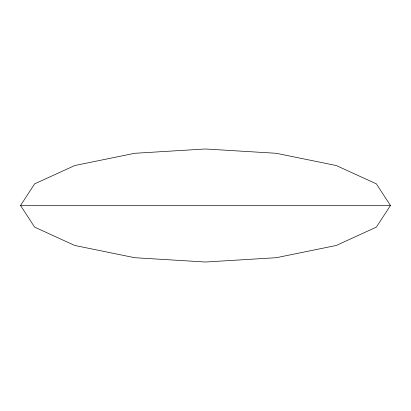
<?xml version="1.0" encoding="UTF-8"?>
<svg xmlns="http://www.w3.org/2000/svg" width="411" height="411" viewBox="0 0 411 411"><rect width="100%" height="100%" fill="white"/><g stroke="black" fill="none" stroke-linecap="round" stroke-linejoin="round"><path stroke-width="0.62" d="M20.55 205.5L34.627 183.871L74.72 165.541L134.721 153.288L205.5 148.988L276.279 153.288L336.28 165.541L376.373 183.871L390.45 205.5L376.373 227.129L336.28 245.459L276.279 257.712L205.5 262.013L134.721 257.712L74.72 245.459L34.627 227.129L20.55 205.5L390.45 205.5"/></g></svg>
